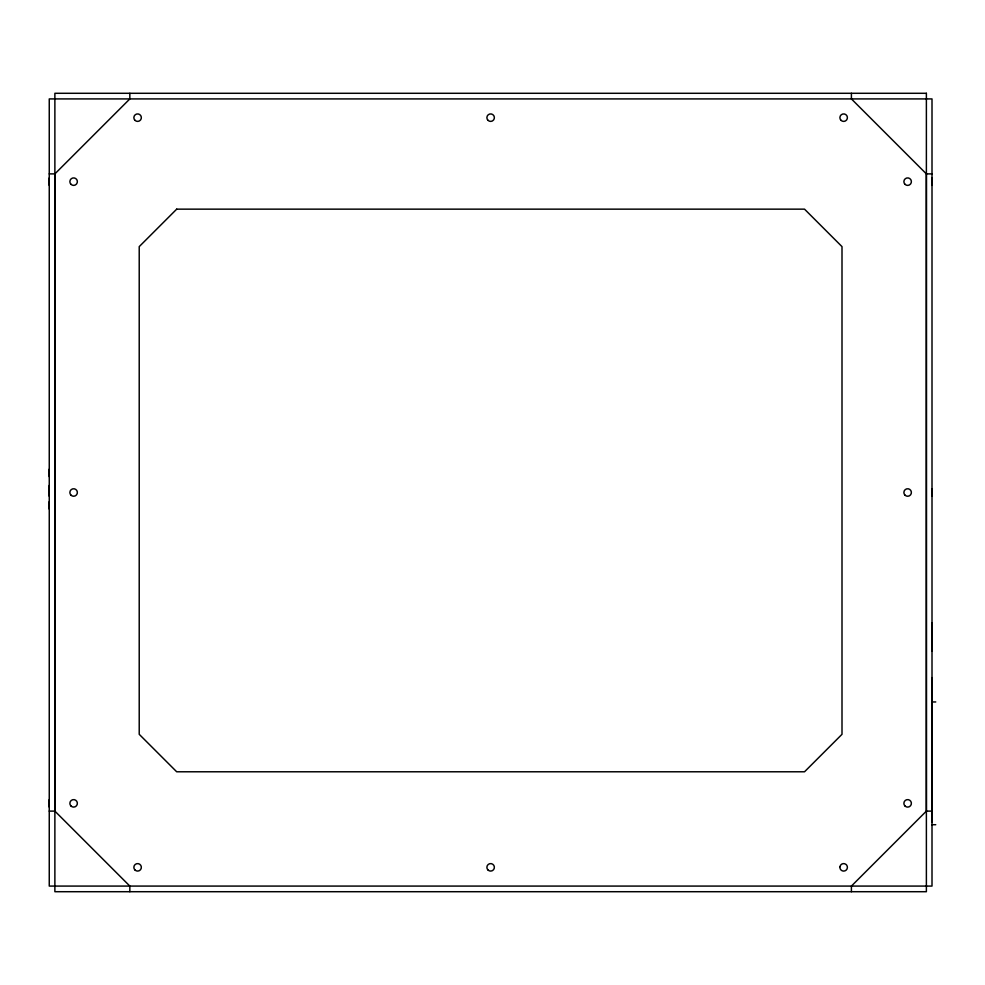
<?xml version="1.0" encoding="UTF-8"?>
<svg xmlns="http://www.w3.org/2000/svg" width="985" height="985" viewBox="0 0 985 985"><rect width="100%" height="100%" fill="white"/><g stroke="black" fill="none" stroke-linecap="round" stroke-linejoin="round"><path stroke-width="1.48" d="M932.007 677.594L932.007 886.081L49.25 886.081L49.25 98.919L932.007 98.919L932.007 821.909M129.835 891.708L129.835 886.081L54.877 811.111L54.877 173.889L129.835 98.919L129.835 93.292M851.409 891.708L851.409 886.081L926.38 811.111L926.38 173.889L851.409 98.919L851.409 93.292M49.25 173.889L54.877 173.889M926.38 173.889L932.007 173.889M931.736 701.96L935.75 701.96M49.25 811.111L54.877 811.111M926.38 811.111L932.007 811.111M931.736 824.716L935.75 824.716M932.007 177.903L932.007 185.402M932.007 488.757L932.007 496.243M932.007 622.766L932.007 650.888M49.25 177.903L49.25 185.402M49.25 469.143L49.25 476.642M49.25 485.383L49.25 496.243M49.25 501.611L49.25 509.11M49.25 799.598L49.25 807.097M839.946 866.726L839.922 867.711A3.743 3.743 0 0 0 844.97 870.851A3.743 3.743 0 0 0 846.694 865.162L846.029 864.448A3.743 3.743 0 0 0 839.946 866.726M176.697 209.152L139.217 246.632L139.217 734.305L176.697 771.784L804.523 771.784L842.003 734.305L842.003 246.632L804.523 209.152L176.697 209.152M926.38 93.292L54.877 93.292L54.877 891.708L926.38 891.708L926.38 93.292M904.981 806.001A3.743 3.743 0 0 0 911.26 804.326A3.743 3.743 0 0 0 906.668 799.734A3.743 3.743 0 0 0 904.981 806.001M487.981 869.989A3.743 3.743 0 0 0 494.248 868.314A3.743 3.743 0 0 0 489.656 863.722A3.743 3.743 0 0 0 487.981 869.989M134.957 869.989A3.743 3.743 0 0 0 141.224 868.314A3.743 3.743 0 0 0 136.632 863.722A3.743 3.743 0 0 0 134.957 869.989M70.969 806.001A3.743 3.743 0 0 0 77.236 804.326A3.743 3.743 0 0 0 72.644 799.734A3.743 3.743 0 0 0 70.969 806.001M70.969 495.147A3.743 3.743 0 0 0 77.236 493.473A3.743 3.743 0 0 0 72.644 488.88A3.743 3.743 0 0 0 70.969 495.147M70.969 184.293A3.743 3.743 0 0 0 77.236 182.619A3.743 3.743 0 0 0 72.644 178.026A3.743 3.743 0 0 0 70.969 184.293M134.957 120.305A3.743 3.743 0 0 0 141.224 118.631A3.743 3.743 0 0 0 136.632 114.038A3.743 3.743 0 0 0 134.957 120.305M487.981 120.305A3.743 3.743 0 0 0 494.248 118.631A3.743 3.743 0 0 0 489.656 114.038A3.743 3.743 0 0 0 487.981 120.305M904.981 184.293A3.743 3.743 0 0 0 911.26 182.619A3.743 3.743 0 0 0 906.668 178.026A3.743 3.743 0 0 0 904.981 184.293M840.993 120.305A3.743 3.743 0 0 0 847.272 118.631A3.743 3.743 0 0 0 842.68 114.038A3.743 3.743 0 0 0 840.993 120.305M904.981 495.147A3.743 3.743 0 0 0 911.26 493.473A3.743 3.743 0 0 0 906.668 488.88A3.743 3.743 0 0 0 904.981 495.147"/></g></svg>
